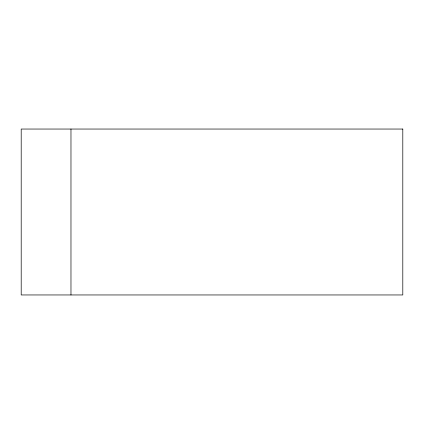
<?xml version="1.0" encoding="UTF-8"?>
<svg xmlns="http://www.w3.org/2000/svg" width="424" height="424" viewBox="0 0 424 424"><rect width="100%" height="100%" fill="white"/><g stroke="black" fill="none" stroke-linecap="round" stroke-linejoin="round"><path stroke-width="0.64" d="M70.972 129.044L70.972 294.956M402.8 129.044L21.2 129.044L21.2 294.956L402.8 294.956L402.8 129.044"/></g></svg>
